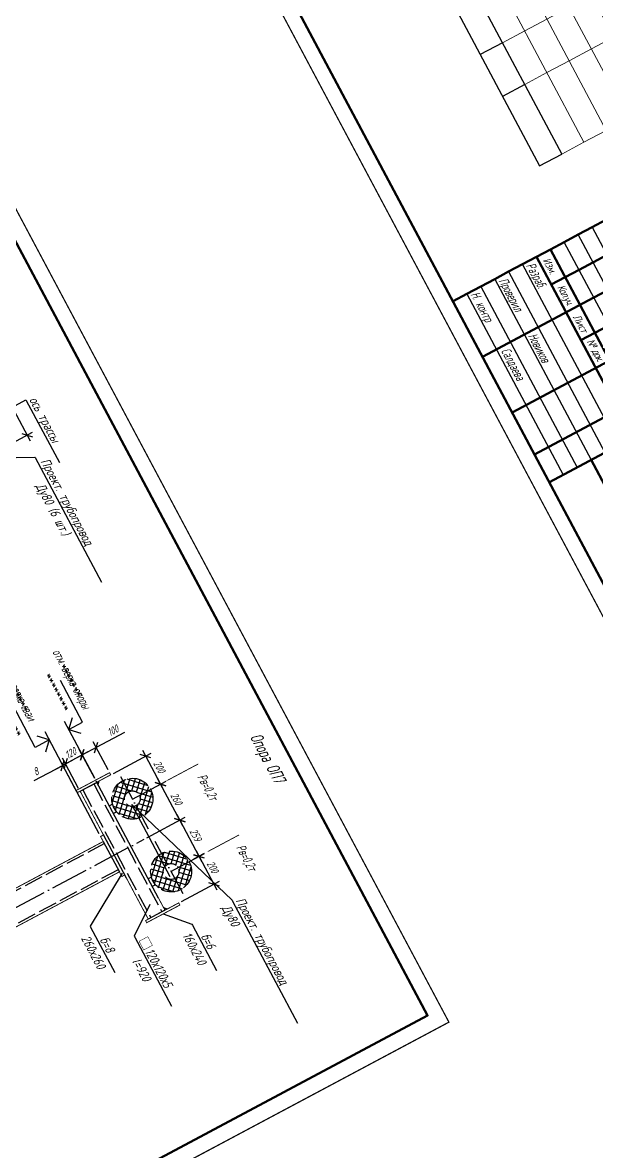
# Model space of a CAD drawing. Extents: x 5370511 to 5386565, y 1010429 to 1053793.
# Drawn here: x 5378753.9 to 5378936.1, y 1041152.3 to 1041510.4 of the extents above; entities that cross this region are included whole.
import ezdxf
from ezdxf import colors
from ezdxf.entities.mleader import LeaderData, LeaderLine
from ezdxf.enums import TextEntityAlignment as Align
from ezdxf.math import Vec2, Vec3

# ---------------------------------------------------------------- set-up
doc = ezdxf.new("R2010")
doc.units = 0
doc.header["$PDMODE"] = 32
doc.header["$PDSIZE"] = 0.3
doc.linetypes.add('ACAD_ISO02W100', pattern=[15, 12, -3])
doc.linetypes.add('ACAD_ISO04W100', pattern=[30, 24, -3, 0, -3])
doc.layers.get('0').update_dxf_attribs({"linetype": 'CONTINUOUS'})
doc.layers.get('DEFPOINTS').update_dxf_attribs({"linetype": 'CONTINUOUS'})
doc.layers.add('Строения', color=7, linetype='CONTINUOUS')
doc.styles.add('ГОСТ_НИПИ', font='gost_nipi.shx', dxfattribs={"oblique": 15})
doc.styles.add('ГОСТ_НИПИ_разм', font='gost_nipi.shx', dxfattribs={"width": 0.8, "oblique": 15, "height": 2.5})
doc.linetypes.add('Сварка1', pattern='A,2,[34,ESKDSHAPES.SHX,S=2,R=0,X=0,Y=0],0.1', length=2.1)
doc.linetypes.add('Сварка3', pattern='A,2,[33,ESKDSHAPES.SHX,S=2,R=0,X=0,Y=0],2', length=4)
doc.dimstyles.new('Лист М20', dxfattribs={"dimtxt": 2.5, "dimasz": 2.5, "dimexe": 2, "dimexo": 1, "dimgap": 1, "dimtad": 1, "dimdec": 0, "dimlfac": 20, "dimzin": 0, "dimdsep": 46, "dimtxsty": 'ГОСТ_НИПИ_разм', "dimblk": 'OBLIQUE', "dimcen": 0.09, "dimdle": 2, "dimaunit": 1, "dimadec": 0, "dimazin": 0, "dimtfac": 1, "dimtdec": 0, "dimtofl": 0, "dimtmove": 1, "dimatfit": 3, "dimldrblk": 'NONE', "dimfxl": 1, "dimtolj": 1, "dimtzin": 0, "dimarcsym": 0})

# ---------------------------------------------------------------- blocks, each defined once
blk = doc.blocks.new('*U427')
at = {"lineweight": 50}
for p, q in [((-190, 55), (-190, 60)), ((-180, 45), (-180, 60)), ((-170, 45), (-170, 60)), ((-190, 50), (-190, 55)), ((-190, 45), (-190, 50)), ((-190, 40), (-190, 45)), ((-180, 45), (-180, 35)), ((-170, 45), (-170, 5)), ((-160, 45), (-160, 35)), ((-150, 45), (-150, 5)), ((-135, 45), (-135, 5)), ((-125, 45), (-125, 5)), ((-190, 35), (-190, 40)), ((-190, 40), (-125, 40)), ((-125, 35), (-190, 35)), ((-190, 30), (-190, 35)), ((-190, 25), (-190, 30)), ((-190, 20), (-190, 25)), ((-190, 20), (-190, 15)), ((-5, 20), (-125, 20)), ((-190, 15), (-190, 10)), ((-190, 10), (-190, 5))]:
    blk.add_line(p, q, dxfattribs=at)
at = {"lineweight": 25}
for p, q in [((-190, 55), (-125, 55)), ((-125, 50), (-190, 50)), ((-125, 45), (-190, 45)), ((-125, 30), (-190, 30)), ((-190, 25), (-125, 25)), ((-190, 20), (-125, 20)), ((-190, 15), (-125, 15)), ((-190, 10), (-125, 10))]:
    blk.add_line(p, q, dxfattribs=at)
at = {"lineweight": 50, "const_width": 0.4}
blk.add_lwpolyline([(-420, 297), (0, 297), (0, 0), (-420, 0)], close=True, dxfattribs=at)
at = {"lineweight": 50}
blk.add_lwpolyline([(-400, 5), (-5, 5), (-5, 292), (-400, 292)], close=True, dxfattribs=at)
at = {"char_height": 2.5, "attachment_point": 5, "style": 'ГОСТ_НИПИ'}
for s, insert in [('Изм.', (-185.51, 37.4)), ('{\\T0.8;Кол.уч.}', (-175, 37.15)), ('Лист', (-164.75, 37.4)), ('{\\T0.8;№ док.}', (-155.08, 37.42))]:
    blk.add_mtext_dynamic_manual_height_columns(s, width=10, gutter_width=12.5, heights=[0], dxfattribs=dict(at, insert=insert))
at = {"style": 'ГОСТ_НИПИ', "oblique": 15}
blk.add_attdef('СКВОЗНАЯ_НУМЕРАЦИЯ', text='', height=3, dxfattribs=at).set_placement((-10, 288.5), align=Align.MIDDLE_CENTER)
at = {"style": 'ГОСТ_НИПИ', "oblique": 15, "width": 0.8}
for tag, p in [('ДАТА_СОГЛ_1', (-406.75, 146)), ('ДАТА_СОГЛ_2', (-401.75, 146)), ('ФАМИЛИЯ_СОГЛ_1', (-406.75, 111)), ('ФАМИЛИЯ_СОГЛ_2', (-401.75, 111)), ('ХАРАКТЕР_РАБОТЫ_СОГЛ_1', (-406.75, 91)), ('ХАРАКТЕР_РАБОТЫ_СОГЛ_2', (-401.75, 91))]:
    blk.add_attdef(tag, p, '', height=3, rotation=90, dxfattribs=at)
at = {"style": 'ГОСТ_НИПИ', "oblique": 15}
for tag, width, p in [('ОБОЗНАЧЕНИЕ_ДОКУМЕНТА', 0.8, (-65, 55)), ('НАИМЕНОВАНИЕ_ПРОЕКТА', 0.8, (-65, 42.5)), ('НАИМЕНОВАНИЕ_ОБЪЕКТА', 0.8, (-90, 27.5)), ('СТАДИЯ', 0.8, (-47.5, 25)), ('ЛИСТ', 0.8, (-32.5, 25)), ('ЛИСТОВ', 0.8, (-15, 25)), ('НАИМЕНОВАНИЕ_ЧЕРТЕЖА', 0.8, (-90, 12.5)), ('ПРЕДПРИЯТИЕ', 0.7, (-30.48, 12.55))]:
    blk.add_attdef(tag, text='', height=3, dxfattribs=dict(at, width=width)).set_placement(p, align=Align.MIDDLE_CENTER)
at = {"style": 'ГОСТ_НИПИ', "oblique": 15, "width": 0.8}
blk.add_attdef('РАЗРАБ', text='', height=3, dxfattribs=at).set_placement((-189.18, 32.18), align=Align.MIDDLE_LEFT)
for tag, p in [('ФАМИЛИЯ_5', (-169, 31)), ('ДАТА_1', (-134, 31)), ('ХАРАКТЕР_РАБОТЫ_1', (-189, 26)), ('ФАМИЛИЯ_1', (-169, 26)), ('ДАТА_2', (-134, 26)), ('ХАРАКТЕР_РАБОТЫ_2', (-189, 20.72)), ('ФАМИЛИЯ_2', (-169.15, 20.71)), ('ДАТА_3', (-134, 20.72)), ('ХАРАКТЕР_РАБОТЫ_3', (-189, 16)), ('ФАМИЛИЯ_3', (-169.01, 15.99)), ('ДАТА_4', (-134, 16)), ('ФАМИЛИЯ_6', (-169, 11)), ('ДАТА_5', (-134, 11)), ('ХАРАКТЕР_РАБОТЫ_4', (-189, 6)), ('ФАМИЛИЯ_4', (-169, 6)), ('ДАТА_6', (-134, 6))]:
    blk.add_attdef(tag, p, '', height=3, dxfattribs=at)
at = {"style": 'ГОСТ_НИПИ', "oblique": 15, "width": 0.8, "flags": 8}
blk.add_attdef('НКОНТР', text='', height=3, dxfattribs=at).set_placement((-189.36, 12.34), align=Align.MIDDLE_LEFT)
at = {"style": 'ГОСТ_НИПИ', "oblique": 15, "width": 0.8}
blk.add_attdef('ФОРМАТ', text='', height=3, dxfattribs=at).set_placement((-38.94, 0.42), align=Align.BOTTOM_CENTER)
blk = doc.blocks.new('_Oblique')
at = {"color": 0, "linetype": 'ByBlock', "lineweight": -2}
blk.add_line((-0.5, -0.5), (0.5, 0.5), dxfattribs=at)
blk = doc.blocks.new('*D886')
at = {"color": 0, "lineweight": -2, "transparency": 16777216}
for p, q in [((5378648.66, 1041492.61), (5378686.59, 1041512.82)), ((5378683.88, 1041513.65), (5378756.31, 1041377.72)), ((5378722.69, 1041362.08), (5378757.13, 1041380.43))]:
    blk.add_line(p, q, dxfattribs=at)
at = {"layer": 'DEFPOINTS', "color": 0, "lineweight": 15, "transparency": 16777216}
for p in [(5378647.77, 1041492.14), (5378755.36, 1041379.49), (5378721.81, 1041361.61)]:
    blk.add_point(p, dxfattribs=at)
at = {"color": 0, "lineweight": -2, "transparency": 16777216, "xscale": 2.5, "yscale": 2.5, "zscale": 2.5}
for p, rotation in [((5378684.82, 1041511.88), 118.0491553040555), ((5378755.36, 1041379.49), 298.0491553040555)]:
    blk.add_blockref('_Oblique', p, dxfattribs=dict(at, rotation=rotation))
at = {"color": 0, "transparency": 16777216, "insert": (5378717.16, 1041455.17), "char_height": 2.5, "attachment_point": 5, "rotation": 298.0492, "style": 'ГОСТ_НИПИ_разм'}
blk.add_mtext('\\A1;3000', dxfattribs=at)
blk = doc.blocks.new('_None')
blk = doc.blocks.new('*D897')
at = {"color": 0, "lineweight": -2, "transparency": 16777216}
for p, q in [((5378788.77, 1041264.1), (5378799.47, 1041269.8)), ((5378804.75, 1041255.64), (5378796.76, 1041270.63)), ((5378793.38, 1041251.85), (5378805.58, 1041258.34))]:
    blk.add_line(p, q, dxfattribs=at)
at = {"layer": 'DEFPOINTS', "color": 0, "lineweight": 15, "transparency": 16777216}
for p in [(5378797.7, 1041268.86), (5378787.89, 1041263.63), (5378792.5, 1041251.38)]:
    blk.add_point(p, dxfattribs=at)
at = {"color": 0, "lineweight": -2, "transparency": 16777216, "xscale": 2.5, "yscale": 2.5, "zscale": 2.5}
for p, rotation in [((5378797.7, 1041268.86), 118.0491553040555), ((5378803.81, 1041257.4), 298.0491553040555)]:
    blk.add_blockref('_Oblique', p, dxfattribs=dict(at, rotation=rotation))
at = {"color": 0, "transparency": 16777216, "insert": (5378802.74, 1041264.19), "char_height": 2.5, "attachment_point": 5, "rotation": 298.0492, "style": 'ГОСТ_НИПИ_разм'}
blk.add_mtext('\\A1;260', dxfattribs=at)
blk = doc.blocks.new('*D898')
at = {"color": 0, "lineweight": -2, "transparency": 16777216}
for p, q in [((5378793.38, 1041251.85), (5378805.58, 1041258.34)), ((5378802.87, 1041259.17), (5378810.85, 1041244.19)), ((5378811.57, 1041246.84), (5378808.15, 1041245.01))]:
    blk.add_line(p, q, dxfattribs=at)
at = {"layer": 'DEFPOINTS', "color": 0, "lineweight": 15, "transparency": 16777216}
for p in [(5378792.5, 1041251.38), (5378812.45, 1041247.31), (5378809.91, 1041245.95)]:
    blk.add_point(p, dxfattribs=at)
at = {"color": 0, "lineweight": -2, "transparency": 16777216, "xscale": 2.5, "yscale": 2.5, "zscale": 2.5}
for p, rotation in [((5378803.81, 1041257.4), 118.0491553040555), ((5378809.91, 1041245.95), 298.0491553040555)]:
    blk.add_blockref('_Oblique', p, dxfattribs=dict(at, rotation=rotation))
at = {"color": 0, "transparency": 16777216, "insert": (5378808.85, 1041252.74), "char_height": 2.5, "attachment_point": 5, "rotation": 298.0492, "style": 'ГОСТ_НИПИ_разм'}
blk.add_mtext('\\A1;259', dxfattribs=at)
blk = doc.blocks.new('*D899')
at = {"color": 0, "lineweight": -2, "transparency": 16777216}
for p, q in [((5378798.65, 1041267.1), (5378792.05, 1041279.47)), ((5378782.78, 1041272.26), (5378794.76, 1041278.64)), ((5378788.77, 1041264.1), (5378799.47, 1041269.8))]:
    blk.add_line(p, q, dxfattribs=at)
at = {"layer": 'DEFPOINTS', "color": 0, "lineweight": 15, "transparency": 16777216}
for p in [(5378792.99, 1041277.7), (5378781.9, 1041271.79), (5378787.89, 1041263.63)]:
    blk.add_point(p, dxfattribs=at)
at = {"color": 0, "lineweight": -2, "transparency": 16777216, "xscale": 2.5, "yscale": 2.5, "zscale": 2.5}
for p, rotation in [((5378792.99, 1041277.7), 118.0491553040555), ((5378797.7, 1041268.86), 298.0491553040555)]:
    blk.add_blockref('_Oblique', p, dxfattribs=dict(at, rotation=rotation))
at = {"color": 0, "transparency": 16777216, "insert": (5378797.34, 1041274.34), "char_height": 2.5, "attachment_point": 5, "rotation": 298.0492, "style": 'ГОСТ_НИПИ_разм'}
blk.add_mtext('\\A1;200', dxfattribs=at)
blk = doc.blocks.new('*D900')
at = {"color": 0, "lineweight": -2, "transparency": 16777216}
for p, q in [((5378801, 1041241.15), (5378811.7, 1041246.85)), ((5378808.99, 1041247.67), (5378815.57, 1041235.34)), ((5378804.37, 1041231.64), (5378816.39, 1041238.05))]:
    blk.add_line(p, q, dxfattribs=at)
at = {"layer": 'DEFPOINTS', "color": 0, "lineweight": 15, "transparency": 16777216}
for p in [(5378800.12, 1041240.68), (5378814.63, 1041237.11), (5378803.49, 1041231.17)]:
    blk.add_point(p, dxfattribs=at)
at = {"color": 0, "lineweight": -2, "transparency": 16777216, "xscale": 2.5, "yscale": 2.5, "zscale": 2.5}
for p, rotation in [((5378809.93, 1041245.91), 118.0491553040555), ((5378814.63, 1041237.11), 298.0491553040555)]:
    blk.add_blockref('_Oblique', p, dxfattribs=dict(at, rotation=rotation))
at = {"color": 0, "transparency": 16777216, "insert": (5378814.27, 1041242.57), "char_height": 2.5, "attachment_point": 5, "rotation": 298.0492, "style": 'ГОСТ_НИПИ_разм'}
blk.add_mtext('\\A1;200', dxfattribs=at)
blk = doc.blocks.new('*U881')
at = {"ltscale": 100}
for p, q in [((3, 0), (-17.41, 0)), ((0, 0), (-2.83, -2.83)), ((0, 0), (0, -5)), ((0, 0), (2.83, -2.83))]:
    blk.add_line(p, q, dxfattribs=at)
at = {"color": 1, "ltscale": 0.35, "insert": (11.28, -0.1), "char_height": 3, "attachment_point": 1, "style": 'ГОСТ_НИПИ', "bg_fill": 3, "box_fill_scale": 1.5, "bg_fill_color": 256, "bg_fill_transparency": 0}
blk.add_mtext_dynamic_manual_height_columns('{\\C255;\\c16777215;*******}', width=12.6457, gutter_width=12.5, heights=[0], dxfattribs=at)
at = {"color": 1, "ltscale": 0.35, "insert": (5.31, -5.74), "char_height": 3, "attachment_point": 1, "style": 'ГОСТ_НИПИ'}
blk.add_mtext_dynamic_manual_height_columns('{\\C255;\\c16777215;********}', width=16.2559, gutter_width=12.5, heights=[3.52], dxfattribs=at)
at = {"ltscale": 100}
blk.add_line((0, -5), (15, -5), dxfattribs=at)
at = {"style": 'ГОСТ_НИПИ', "oblique": 15, "width": 0.8}
blk.add_attdef('УРОВЕНЬ', text='', height=3, rotation=360, dxfattribs=at).set_placement((17.68, -2.02, -1), align=Align.MIDDLE)
blk.add_attdef('СУФФИКС', (5.39, -8.92), '', height=3, dxfattribs=at)
blk = doc.blocks.new('*U882')
at = {"ltscale": 100}
for p, q in [((0, 0), (0, 5)), ((3, 0), (-17.41, 0)), ((0, 0), (-2.83, 2.83)), ((0, 0), (2.83, 2.83))]:
    blk.add_line(p, q, dxfattribs=at)
at = {"color": 1, "ltscale": 0.35, "insert": (7.35, 9.9), "char_height": 3, "attachment_point": 1, "style": 'ГОСТ_НИПИ', "bg_fill": 3, "box_fill_scale": 1.5, "bg_fill_color": 256, "bg_fill_transparency": 0}
blk.add_mtext_dynamic_manual_height_columns('{\\C255;\\c16777215;*******}', width=12.6457, gutter_width=12.5, heights=[0], dxfattribs=at)
at = {"color": 1, "ltscale": 0.35, "insert": (5.31, 4.26), "char_height": 3, "attachment_point": 1, "style": 'ГОСТ_НИПИ'}
blk.add_mtext_dynamic_manual_height_columns('{\\C255;\\c16777215;********}', width=16.2559, gutter_width=12.5, heights=[3.52], dxfattribs=at)
at = {"ltscale": 100}
blk.add_line((0, 5), (15, 5), dxfattribs=at)
at = {"style": 'ГОСТ_НИПИ', "oblique": 15, "width": 0.8}
blk.add_attdef('УРОВЕНЬ', text='', height=3, rotation=360, dxfattribs=at).set_placement((13.75, 7.98, -1), align=Align.MIDDLE)
blk.add_attdef('СУФФИКС', (5.39, 1.08), '', height=3, dxfattribs=at)
blk = doc.blocks.new('*D901')
at = {"color": 0, "lineweight": -2, "transparency": 16777216}
for p, q in [((5378786.3, 1041285.27), (5378777.28, 1041280.46)), ((5378779.05, 1041281.4), (5378771.1, 1041277.17)), ((5378776.83, 1041270.68), (5378771.93, 1041279.87)), ((5378781.07, 1041273.35), (5378776.34, 1041282.23))]:
    blk.add_line(p, q, dxfattribs=at)
at = {"layer": 'DEFPOINTS', "color": 0, "lineweight": 15, "transparency": 16777216}
for p in [(5378772.87, 1041278.11), (5378781.54, 1041272.47), (5378777.3, 1041269.8)]:
    blk.add_point(p, dxfattribs=at)
at = {"color": 0, "lineweight": -2, "transparency": 16777216, "xscale": 2.5, "yscale": 2.5, "zscale": 2.5}
for p, rotation in [((5378772.87, 1041278.11), 208.0491553099422), ((5378777.28, 1041280.46), 28.04915530994217)]:
    blk.add_blockref('_Oblique', p, dxfattribs=dict(at, rotation=rotation))
at = {"color": 0, "transparency": 16777216, "insert": (5378782.56, 1041285.82), "char_height": 2.5, "attachment_point": 5, "rotation": 28.0492, "style": 'ГОСТ_НИПИ_разм'}
blk.add_mtext('\\A1;100', dxfattribs=at)
blk = doc.blocks.new('*D902')
at = {"color": 0, "lineweight": -2, "transparency": 16777216}
for p, q in [((5378774.63, 1041279.05), (5378765.81, 1041274.35)), ((5378776.83, 1041270.68), (5378771.93, 1041279.87)), ((5378771.72, 1041267.5), (5378766.63, 1041277.05))]:
    blk.add_line(p, q, dxfattribs=at)
at = {"layer": 'DEFPOINTS', "color": 0, "lineweight": 15, "transparency": 16777216}
for p in [(5378767.57, 1041275.29), (5378777.3, 1041269.8), (5378772.19, 1041266.62)]:
    blk.add_point(p, dxfattribs=at)
at = {"color": 0, "lineweight": -2, "transparency": 16777216, "xscale": 2.5, "yscale": 2.5, "zscale": 2.5}
for p, rotation in [((5378772.87, 1041278.11), 28.04915530994217), ((5378767.57, 1041275.29), 208.0491553099422)]:
    blk.add_blockref('_Oblique', p, dxfattribs=dict(at, rotation=rotation))
at = {"color": 0, "transparency": 16777216, "insert": (5378769.16, 1041278.68), "char_height": 2.5, "attachment_point": 5, "rotation": 28.0492, "style": 'ГОСТ_НИПИ_разм'}
blk.add_mtext('\\A1;120', dxfattribs=at)
blk = doc.blocks.new('*D903')
at = {"color": 0, "lineweight": -2, "transparency": 16777216}
for p, q in [((5378778.22, 1041253.12), (5378765.72, 1041276.57)), ((5378771.72, 1041267.5), (5378766.63, 1041277.05)), ((5378767.57, 1041275.29), (5378766.66, 1041274.8)), ((5378767.57, 1041275.29), (5378769.78, 1041276.46)), ((5378757.6, 1041269.97), (5378766.66, 1041274.8)), ((5378766.66, 1041274.8), (5378764.46, 1041273.63))]:
    blk.add_line(p, q, dxfattribs=at)
at = {"layer": 'DEFPOINTS', "color": 0, "lineweight": 15, "transparency": 16777216}
for p in [(5378766.66, 1041274.8), (5378772.19, 1041266.62), (5378778.69, 1041252.24)]:
    blk.add_point(p, dxfattribs=at)
at = {"color": 0, "lineweight": -2, "transparency": 16777216, "xscale": 2.5, "yscale": 2.5, "zscale": 2.5}
for p, rotation in [((5378766.66, 1041274.8), 28.04915530994217), ((5378767.57, 1041275.29), 208.0491553099422)]:
    blk.add_blockref('_Oblique', p, dxfattribs=dict(at, rotation=rotation))
at = {"color": 0, "transparency": 16777216, "insert": (5378758.12, 1041272.8), "char_height": 2.5, "attachment_point": 5, "rotation": 28.0492, "style": 'ГОСТ_НИПИ_разм'}
blk.add_mtext('\\A1;8', dxfattribs=at)
blk = doc.blocks.new('*U805')
at = {"lineweight": 30}
for p, q in [((0, 0), (185, 0)), ((0, -30), (0, 0)), ((40, -30), (40, 0)), ((70, -30), (70, 0)), ((100, -30), (100, 0)), ((160, -8), (160, 0)), ((185, 0), (185, -10)), ((160, -8), (100, -8)), ((115, -30), (115, -8)), ((130, -30), (130, -8)), ((145, -30), (145, -8)), ((160, -30), (160, -8)), ((185, -10), (185, -30)), ((40, -30), (0, -30)), ((70, -30), (40, -30)), ((100, -30), (70, -30)), ((115, -30), (100, -30)), ((130, -30), (115, -30)), ((145, -30), (130, -30)), ((160, -30), (145, -30)), ((160, -30), (185, -30)), ((185, -30), (185, -30)), ((185, -30), (185, -30)), ((0, -78), (0, -86)), ((0, -78), (185, -78)), ((40, -78), (40, -86)), ((70, -86), (70, -78)), ((100, -78), (100, -86)), ((115, -78), (115, -86)), ((130, -78), (130, -86)), ((145, -78), (145, -86)), ((160, -78), (160, -86)), ((185, -86), (185, -78)), ((0, -86), (185, -86)), ((40, -86), (70, -86))]:
    blk.add_line(p, q, dxfattribs=at)
at = {"lineweight": 20}
for p, q in [((0, -30), (0, -38)), ((40, -30), (40, -38)), ((70, -30), (70, -38)), ((100, -30), (100, -38)), ((115, -30), (115, -38)), ((130, -30), (130, -38)), ((145, -30), (145, -38)), ((160, -30), (160, -38)), ((185, -30), (185, -38)), ((0, -38), (0, -46)), ((40, -38), (40, -46)), ((70, -38), (70, -46)), ((70, -38), (185, -38)), ((100, -38), (100, -46)), ((115, -38), (115, -46)), ((130, -38), (130, -46)), ((145, -38), (145, -46)), ((160, -38), (160, -46)), ((185, -38), (185, -46)), ((0, -46), (0, -54)), ((0, -46), (0, -54)), ((40, -46), (40, -54)), ((40, -46), (40, -54)), ((70, -46), (70, -54)), ((70, -46), (185, -46)), ((70, -46), (70, -54)), ((70, -46), (185, -46)), ((100, -46), (100, -54)), ((100, -46), (100, -54)), ((115, -46), (115, -54)), ((115, -46), (115, -54)), ((130, -46), (130, -54)), ((130, -46), (130, -54)), ((145, -46), (145, -54)), ((145, -46), (145, -54)), ((160, -46), (160, -54)), ((160, -46), (160, -54)), ((185, -46), (185, -54)), ((185, -46), (185, -54)), ((0, -54), (0, -62)), ((40, -54), (40, -62)), ((70, -54), (185, -54)), ((70, -54), (70, -62)), ((70, -54), (185, -54)), ((100, -54), (100, -62)), ((115, -54), (115, -62)), ((130, -54), (130, -62)), ((145, -54), (145, -62)), ((160, -54), (160, -62)), ((185, -54), (185, -62)), ((0, -62), (0, -70)), ((40, -62), (40, -70)), ((70, -62), (185, -62)), ((70, -62), (70, -70)), ((70, -62), (185, -62)), ((100, -62), (100, -70)), ((115, -62), (115, -70)), ((130, -62), (130, -70)), ((145, -62), (145, -70)), ((160, -62), (160, -70)), ((185, -62), (185, -70)), ((0, -70), (0, -78)), ((40, -70), (40, -78)), ((70, -70), (185, -70)), ((70, -70), (70, -78)), ((70, -70), (185, -70)), ((100, -70), (100, -78)), ((115, -70), (115, -78)), ((130, -70), (130, -78)), ((145, -70), (145, -78)), ((160, -70), (160, -78)), ((185, -70), (185, -78)), ((0, -78), (0, -86)), ((40, -78), (40, -86)), ((70, -78), (185, -78)), ((70, -78), (70, -86)), ((70, -78), (185, -78)), ((100, -78), (100, -86)), ((115, -78), (115, -86)), ((130, -78), (130, -86)), ((145, -78), (145, -86)), ((160, -78), (160, -86)), ((185, -78), (185, -86)), ((70, -86), (185, -86))]:
    blk.add_line(p, q, dxfattribs=at)
at = {"lineweight": 20, "style": 'ГОСТ_НИПИ'}
for s, insert, char_height, width, attachment_point in [('{\\W0.8;Техническая спецификация стали}', (92.5, 2.1), 3, 185, 8), ('{\\W0.8;Масса металла по элементам конструкций, кг}', (130, -4), 2.5, 60, 5), ('{\\W0.8;Наименование\\Pпрофиля\\PГОСТ, ТУ}', (20, -15), 2.5, 40, 5), ('{\\W0.8;Наименование или марка \\Pметалла\\PГОСТ, ТУ}', (55, -15), 2.5, 30, 5), ('{\\W0.8;Номер \\Pили размеры\\Pпрофиля,\\Pмм}', (85, -15), 2.5, 30, 5), ('{\\W0.8;Общая \\Pмасса,\\Pкг}', (172.5, -15), 2.5, 25, 5), ('           Итого:', (20, -82), 2.5, 40, 5)]:
    blk.add_mtext(s, dxfattribs=dict(at, insert=insert, char_height=char_height, width=width, attachment_point=attachment_point))

msp = doc.modelspace()

# ---------------------------------------------------------------- hatches: boundary and pattern name
h = msp.add_hatch()
h.set_pattern_fill('ANSI37', color=253, scale=0.5, angle=-61.95084)
h.set_pattern_definition([(343.049155, (5380392.9884, 1043798.5122), (0.4628375, 1.5185314), []), (73.049155, (5380392.9884, 1043798.5122), (-1.5185314, 0.4628375), [])])
h.paths.add_polyline_path([(5378804.136, 1041235.377, -1), (5378798.023, 1041246.85, -1)])
h.paths.add_polyline_path([(5378799.903, 1041243.32, 1), (5378802.255, 1041238.907, 1)], flags=16)

# ---------------------------------------------------------------- linework, layer by layer
at = {"ltscale": 0.5}
msp.add_line((5378777.488, 1041269.441), (5378777.505, 1041269.408), dxfattribs=at)
at = {"linetype": 'ACAD_ISO04W100', "ltscale": 0.5}
msp.add_line((5378736.9, 1041221.754), (5378792.5, 1041251.378), dxfattribs=at)
at = {"linetype": 'Сварка3', "ltscale": 0.5}
for p, q in [((5378779.534, 1041250.645), (5378784.659, 1041241.025)), ((5378786.906, 1041239.005), (5378779.597, 1041252.723))]:
    msp.add_line(p, q, dxfattribs=at)
at = {"linetype": 'ACAD_ISO04W100', "ltscale": 0.35}
msp.add_line((5378795.936, 1041250.773), (5378804.788, 1041234.172), dxfattribs=at)
at = {"linetype": 'ACAD_ISO02W100', "ltscale": 0.5}
for p, q in [((5378779.887, 1041249.982), (5378738.438, 1041227.893)), ((5378784.306, 1041241.689), (5378742.853, 1041219.607))]:
    msp.add_line(p, q, dxfattribs=at)
at = {"linetype": 'Сварка1', "ltscale": 0.5}
msp.add_line((5378799.118, 1041228.844), (5378793.823, 1041226.022), dxfattribs=at)
at = {"ltscale": 0.35}
for points in [[(5378799.47, 1041269.803, 0, 2.256, 0), (5378804.907, 1041272.7, 0.275, 0.275, 0), (5378809.69, 1041275.249, 0.275, 0.275, 0)], [(5378812.452, 1041247.307, 0, 2.256, 0), (5378817.889, 1041250.204, 0.275, 0.275, 0), (5378822.672, 1041252.753, 0.275, 0.275, 0)]]:
    msp.add_lwpolyline(points, format="xyseb", dxfattribs=at)
at = {"ltscale": 0.5, "const_width": 0.3}
for points in [[(5378771.343, 1041266.167), (5378770.981, 1041266.846), (5378781.538, 1041272.471), (5378781.901, 1041271.792)], [(5378772.193, 1041266.619), (5378793.823, 1041226.022), (5378799.118, 1041228.844), (5378777.488, 1041269.441)], [(5378792.974, 1041225.57), (5378793.336, 1041224.89), (5378803.853, 1041230.494), (5378803.491, 1041231.173)]]:
    msp.add_lwpolyline(points, close=True, dxfattribs=at)
at = {"linetype": 'ACAD_ISO02W100', "ltscale": 0.5}
for points in [[(5378776.523, 1041268.926), (5378798.153, 1041228.329)], [(5378773.013, 1041267.056), (5378794.644, 1041226.459)]]:
    msp.add_lwpolyline(points, dxfattribs=at)
at = {"ltscale": 0.5}
for points, const_width in [([(5378777.878, 1041268.803), (5378778.146, 1041269.807)], 0.5), ([(5378779.534, 1041250.645), (5378738.083, 1041228.56)], 0.3), ([(5378779.597, 1041252.723), (5378778.685, 1041252.237), (5378785.446, 1041239.549), (5378786.357, 1041240.034)], 0.3), ([(5378784.659, 1041241.025), (5378743.208, 1041218.94)], 0.3), ([(5378798.729, 1041229.574), (5378799.79, 1041229.185)], 0.5)]:
    msp.add_lwpolyline(points, dxfattribs=dict(at, const_width=const_width))
at = {"color": 253}
for points in [[(5378782.51, 1041262.457), (5378781.496, 1041261.917)], [(5378783.81, 1041260.018), (5378782.796, 1041259.478)], [(5378794.824, 1041239.346), (5378793.81, 1041238.806)], [(5378796.123, 1041236.907), (5378795.11, 1041236.367)]]:
    msp.add_lwpolyline(points, dxfattribs=at)
at = {"color": 253, "linetype": 'ACAD_ISO02W100', "ltscale": 0.5}
for centre, radius in [((5378788.773, 1041264.21), 2.5), ((5378801.071, 1041241.128), 6.5), ((5378801.071, 1041241.128), 2.5)]:
    msp.add_circle(centre, radius, dxfattribs=at)
at = {"layer": 'Строения'}
msp.add_line((5378797.078, 1041232.674), (5378777.296, 1041269.8), dxfattribs=at)

# ---------------------------------------------------------------- block references
ref = msp.add_blockref('*U427', (5378975.472, 1041251.954), dxfattribs=dict(rotation=298.0491553101125))
ref.add_attrib('ХАРАКТЕР_РАБОТЫ_2', 'Проверил', (5378904.882, 1041428.496), dxfattribs={"height": 3, "rotation": 298.04916, "style": 'ГОСТ_НИПИ', "oblique": 15, "width": 0.8})
ref.add_attrib('ФАМИЛИЯ_2', 'Новиков', (5378914.215, 1041410.976), dxfattribs={"height": 3, "rotation": 298.04916, "style": 'ГОСТ_НИПИ', "oblique": 15, "width": 0.8})
ref.add_attrib('ФАМИЛИЯ_6', 'Салдаева', (5378905.711, 1041406.276), dxfattribs={"height": 3, "rotation": 298.04916, "style": 'ГОСТ_НИПИ', "oblique": 15, "width": 0.8})
ref.add_attrib('НКОНТР', 'Н. контр', dxfattribs={"height": 3, "rotation": 298.04916, "style": 'ГОСТ_НИПИ', "oblique": 15, "width": 0.8}).set_placement((5378897.319, 1041424.876), align=Align.MIDDLE_LEFT)
ref.add_attrib('РАЗРАБ', 'Разраб.', dxfattribs={"height": 3, "rotation": 298.04916, "style": 'ГОСТ_НИПИ', "oblique": 15, "width": 0.8}).set_placement((5378914.914, 1041434.046), align=Align.MIDDLE_LEFT)
at = {"rotation": 298.0491553101125}
for name, p in [('*U805', (5378906.882, 1041668.643)), ('*U427', (5378627.121, 1041053.685))]:
    msp.add_blockref(name, p, dxfattribs=at)

# ---------------------------------------------------------------- texts
at = {"ltscale": 0.35, "style": 'ГОСТ_НИПИ', "oblique": 15, "width": 0.8}
msp.add_text('Опора ОП7', height=4, rotation=298.04916, dxfattribs=at).set_placement((5378824.895, 1041283.185), align=Align.BOTTOM_LEFT)
at = {"linetype": 'Continuous', "ltscale": 0.35, "style": 'ГОСТ_НИПИ', "oblique": 15, "width": 0.8}
for p in [(5378809.276, 1041271.157), (5378821.573, 1041248.78)]:
    msp.add_text('Рв=0,2т', height=3, rotation=298.04916, dxfattribs=at).set_placement(p)

# ---------------------------------------------------------------- dimensions: what is measured, and where the dimension line sits
dim = msp.add_linear_dim(base=(5378755.365, 1041379.486), p1=(5378647.775, 1041492.141), p2=(5378721.806, 1041361.605), angle=298.04916, dimstyle='Лист М20')
dim.commit()
dim.dimension.update_dxf_attribs({"geometry": '*D886', "text_midpoint": (5378715.174, 1041454.109), "dimtype": 160})
for base, p1, p2, picture, middle in [((5378792.995, 1041277.703), (5378787.892, 1041263.635), (5378781.901, 1041271.792), '*D899', (5378797.336, 1041274.341)), ((5378797.705, 1041268.863), (5378792.5, 1041251.378), (5378787.892, 1041263.635), '*D897', (5378802.743, 1041264.192)), ((5378809.911, 1041245.953), (5378792.5, 1041251.378), (5378812.452, 1041247.307), '*D898', (5378808.846, 1041252.737)), ((5378814.625, 1041237.106), (5378800.122, 1041240.681), (5378803.491, 1041231.173), '*D900', (5378814.266, 1041242.566))]:
    dim = msp.add_linear_dim(base=base, p1=p1, p2=p2, angle=298.04916, dimstyle='Лист М20', override={"dimtxsty": 'ГОСТ_НИПИ_разм'})
    dim.commit()
    dim.dimension.update_dxf_attribs({"geometry": picture, "text_midpoint": middle})

# ---------------------------------------------------------------- leaders
ml = msp.add_multileader_mtext('Standard')
ml.set_content('ось трассы', color=256, style='ГОСТ_НИПИ')
ml.set_leader_properties()
ml.set_arrow_properties(name='NONE')
ml.build(insert=Vec2(0, 0))
ml.multileader.update_dxf_attribs({"text_left_attachment_type": 6, "text_right_attachment_type": 6, "dogleg_length": 0.2, "arrow_head_size": 0.2})
ctx = ml.context
ctx.base_point, ctx.char_height, ctx.arrow_head_size, ctx.landing_gap_size, ctx.plane_origin, ctx.plane_x_axis, ctx.plane_y_axis = Vec3(5378755.101, 1041390.538), 3, 0.2, 0.2, Vec3(5378721.117, 1041434.907), Vec3(0.4702289, -0.8825445), Vec3(0.8825445, 0.4702289)
ctx.left_attachment, ctx.right_attachment = 6, 6
notes = []
notes.append((ctx, [(0, (1, 1, 0), (5378755.007, 1041390.715), (0.4702289, -0.8825445), 0.2, [(0, [(5378745.992, 1041385.841)], 0, [])])]))
ctx.mtext.insert, ctx.mtext.text_direction, ctx.mtext.rotation, ctx.mtext.flow_direction = Vec3(5378758.599, 1041392.176), Vec3(0.4702289, -0.8825445), 5.2019391, 5
ml = msp.add_multileader_mtext('Standard')
ml.set_content('Проект. трубопровод \\PДу80 (6 шт.)', color=256, style='ГОСТ_НИПИ')
ml.set_leader_properties()
ml.set_arrow_properties(name='NONE')
ml.build(insert=Vec2(0, 0))
ml.multileader.update_dxf_attribs({"text_left_attachment_type": 6, "text_right_attachment_type": 6, "dogleg_length": 0.2, "arrow_head_size": 0.2})
ctx = ml.context
ctx.base_point, ctx.char_height, ctx.arrow_head_size, ctx.landing_gap_size, ctx.plane_origin, ctx.plane_x_axis, ctx.plane_y_axis = Vec3(5378757.909, 1041372.416), 3, 0.2, 0.2, Vec3(5378743.408, 1041314.546), Vec3(0.4702289, -0.8825445), Vec3(0.8825445, 0.4702289)
ctx.left_attachment, ctx.right_attachment, ctx.text_align_type = 6, 6, 1
notes.append((ctx, [(1, (1, 1, 0), (5378757.815, 1041372.593), (0.4702289, -0.8825445), 0.2, [(0, [(5378719.335, 1041371.656)], 0, [])])]))
ctx.mtext.insert, ctx.mtext.text_direction, ctx.mtext.rotation, ctx.mtext.alignment, ctx.mtext.flow_direction = Vec3(5378769.367, 1041359.114), Vec3(0.4702289, -0.8825445), 5.2019391, 2, 5
at = {"ltscale": 0.5}
ml = msp.add_multileader_mtext('Standard', dxfattribs=at)
ml.set_content('Проект. трубопровод\\PДу80', color=256, style='ГОСТ_НИПИ')
ml.set_leader_properties(color=256, linetype='ByLayer', lineweight=-1)
ml.set_arrow_properties(name='NONE')
ml.build(insert=Vec2(0, 0))
ml.multileader.update_dxf_attribs({"text_left_attachment_type": 6, "text_right_attachment_type": 6, "dogleg_length": 0.36, "arrow_head_size": 2.5})
ctx = ml.context
ctx.base_point, ctx.char_height, ctx.arrow_head_size, ctx.landing_gap_size, ctx.plane_origin, ctx.plane_x_axis, ctx.plane_y_axis = Vec3(5378820.602, 1041231.7), 3, 2.5, 0.2, Vec3(5378863.635, 1041200.62), Vec3(0.4702289, -0.8825445), Vec3(0.8825445, 0.4702289)
ctx.left_attachment, ctx.right_attachment = 6, 6
notes.append((ctx, [(1, (1, 1, 0), (5378820.433, 1041232.017), (0.4702289, -0.8825445), 0.36, [(1, [(5378800.773, 1041239.46), (5378788.575, 1041262.353)], 0, [])])]))
ctx.mtext.insert, ctx.mtext.text_direction, ctx.mtext.rotation, ctx.mtext.flow_direction = Vec3(5378824.1, 1041233.337), Vec3(0.4702289, -0.8825445), 5.2019391, 5
ml = msp.add_multileader_mtext('Standard')
ml.set_content('б=8\\P260х260', color=256, style='ГОСТ_НИПИ')
ml.set_leader_properties()
ml.set_arrow_properties(name='NONE')
ml.build(insert=Vec2(0, 0))
ml.multileader.update_dxf_attribs({"text_left_attachment_type": 6, "text_right_attachment_type": 6, "dogleg_length": 0.36})
ctx = ml.context
ctx.base_point, ctx.char_height, ctx.landing_gap_size, ctx.plane_origin, ctx.plane_x_axis, ctx.plane_y_axis = Vec3(5378775.507, 1041223.455), 3, 0.5, Vec3(5378756.831, 1041221.72), Vec3(0.4702289, -0.8825445), Vec3(0.8825445, 0.4702289)
ctx.left_attachment, ctx.right_attachment, ctx.text_align_type = 6, 6, 1
notes.append((ctx, [(0, (1, 1, 0), (5378775.337, 1041223.772), (0.4702289, -0.8825445), 0.36, [(0, [(5378785.515, 1041240.549)], 0, [])])]))
ctx.mtext.insert, ctx.mtext.text_direction, ctx.mtext.rotation, ctx.mtext.alignment, ctx.mtext.flow_direction = Vec3(5378782.139, 1041218.663), Vec3(0.4702289, -0.8825445), 5.2019391, 2, 5
ml = msp.add_multileader_mtext('Standard')
ml.set_content('{\\f@Batang|b0|i0|c204|p18;\\Q0;□}120х120х5\\Pl=920 ', color=256, style='ГОСТ_НИПИ')
ml.set_leader_properties()
ml.set_arrow_properties(name='NONE')
ml.build(insert=Vec2(0, 0))
ml.multileader.update_dxf_attribs({"text_left_attachment_type": 6, "text_right_attachment_type": 6, "dogleg_length": 0.36})
ctx = ml.context
ctx.base_point, ctx.char_height, ctx.landing_gap_size, ctx.plane_origin, ctx.plane_x_axis, ctx.plane_y_axis = Vec3(5378789.536, 1041220.321), 3, 0.5, Vec3(5378847.118, 1041076.453), Vec3(0.4702289, -0.8825445), Vec3(0.8825445, 0.4702289)
ctx.left_attachment, ctx.right_attachment, ctx.text_align_type = 6, 6, 1
notes.append((ctx, [(1, (1, 1, 0), (5378789.366, 1041220.639), (0.4702289, -0.8825445), 0.36, [(1, [(5378794.283, 1041230.628)], 0, [])])]))
ctx.mtext.insert, ctx.mtext.text_direction, ctx.mtext.rotation, ctx.mtext.alignment, ctx.mtext.flow_direction = Vec3(5378797.474, 1041213.078), Vec3(0.4702289, -0.8825445), 5.2019391, 2, 5
ml = msp.add_multileader_mtext('Standard')
ml.set_content('б=6\\P160х240', color=256, style='ГОСТ_НИПИ')
ml.set_leader_properties()
ml.set_arrow_properties(name='NONE')
ml.build(insert=Vec2(0, 0))
ml.multileader.update_dxf_attribs({"text_left_attachment_type": 6, "text_right_attachment_type": 6, "dogleg_length": 0.36})
ctx = ml.context
ctx.base_point, ctx.char_height, ctx.landing_gap_size, ctx.plane_origin, ctx.plane_x_axis, ctx.plane_y_axis = Vec3(5378807.83, 1041224.087), 3, 0.5, Vec3(5378807.029, 1041212.924), Vec3(0.4702289, -0.8825445), Vec3(0.8825445, 0.4702289)
ctx.left_attachment, ctx.right_attachment, ctx.text_align_type = 6, 6, 1
notes.append((ctx, [(0, (1, 1, 0), (5378807.661, 1041224.404), (0.4702289, -0.8825445), 0.36, [(0, [(5378798.594, 1041227.692)], 0, [])])]))
ctx.mtext.insert, ctx.mtext.text_direction, ctx.mtext.rotation, ctx.mtext.alignment, ctx.mtext.flow_direction = Vec3(5378814.198, 1041219.79), Vec3(0.4702289, -0.8825445), 5.2019391, 2, 5
for ctx, leaders in notes:
    for number, flags, end, landing, length, lines in leaders:
        leader = LeaderData()
        leader.index, (leader.has_last_leader_line, leader.has_dogleg_vector, leader.attachment_direction) = number, flags
        leader.last_leader_point, leader.dogleg_vector, leader.dogleg_length = Vec3(end), Vec3(landing), length
        for number, points, colour, breaks in lines:
            line = LeaderLine()
            line.index, line.vertices, line.color, line.breaks = number, Vec3.list(points), colors.encode_raw_color(colour), breaks
            leader.lines.append(line)
        ctx.leaders.append(leader)

# ---------------------------------------------------------------- next in the draw order: block references
at = {"layer": 'Строения'}
ref = msp.add_blockref('*U881', (5378762.374, 1041282.851), dxfattribs=dict(at, xscale=-1, rotation=298.0491553101125))
ref.add_attrib('УРОВЕНЬ', 'отм. верха сваи', dxfattribs={"layer": '0', "height": 3, "rotation": 298.04916, "style": 'ГОСТ_НИПИ', "oblique": 15, "width": 0.8}).set_placement((5378752.279, 1041297.507, -1), align=Align.MIDDLE)

# ---------------------------------------------------------------- next in the draw order: block references
ref = msp.add_blockref('*U882', (5378768.58, 1041286.158), dxfattribs=dict(at, xscale=-1, rotation=298.0491553101125))
ref.add_attrib('УРОВЕНЬ', 'отм. верха опоры', dxfattribs={"layer": '0', "height": 3, "rotation": 298.04916, "style": 'ГОСТ_НИПИ', "oblique": 15, "width": 0.8}).set_placement((5378769.158, 1041302.048, -1), align=Align.MIDDLE)

# ---------------------------------------------------------------- next in the draw order: hatches: boundary and pattern name
h = msp.add_hatch()
h.set_pattern_fill('ANSI37', color=253, scale=0.5, angle=-61.95084)
h.set_pattern_definition([(343.049155, (5380391.1075, 1043802.0424), (0.4628375, 1.5185314), []), (73.049155, (5380391.1075, 1043802.0424), (-1.5185314, 0.4628375), [])])
h.paths.add_polyline_path([(5378785.709, 1041269.961, 1), (5378791.822, 1041258.488, 1)])
h.paths.add_polyline_path([(5378789.941, 1041262.018, -1), (5378787.59, 1041266.431, -1)], flags=16)

# ---------------------------------------------------------------- next in the draw order: linework, layer by layer
at = {"linetype": 'Сварка1', "ltscale": 0.5}
msp.add_line((5378772.193, 1041266.619), (5378777.505, 1041269.408), dxfattribs=at)
at = {"linetype": 'ACAD_ISO04W100', "ltscale": 0.35}
msp.add_line((5378793.914, 1041254.568), (5378785.073, 1041271.175), dxfattribs=at)
at = {"color": 253, "linetype": 'ACAD_ISO02W100', "ltscale": 0.5}
msp.add_circle((5378788.773, 1041264.21), 6.5, dxfattribs=at)

# ---------------------------------------------------------------- next in the draw order: dimensions: what is measured, and where the dimension line sits
dim = msp.add_linear_dim(base=(5378772.869, 1041278.109), p1=(5378781.538, 1041272.471), p2=(5378777.296, 1041269.8), angle=28.04916, dimstyle='Лист М20', override={"dimtxsty": 'ГОСТ_НИПИ_разм'})
dim.commit()
dim.dimension.update_dxf_attribs({"geometry": '*D901', "text_midpoint": (5378783.47, 1041284.118), "dimtype": 160})
dim = msp.add_linear_dim(base=(5378767.574, 1041275.288), p1=(5378777.296, 1041269.8), p2=(5378772.193, 1041266.619), angle=28.04916, dimstyle='Лист М20')
dim.commit()
dim.dimension.update_dxf_attribs({"geometry": '*D902', "text_midpoint": (5378770.222, 1041276.698), "dimtype": 160})
dim = msp.add_linear_dim(base=(5378766.663, 1041274.802), p1=(5378772.193, 1041266.619), p2=(5378778.685, 1041252.237), angle=28.04916, text='8', dimstyle='Лист М20', override={"dimtxsty": 'ГОСТ_НИПИ_разм'})
dim.commit()
dim.dimension.update_dxf_attribs({"geometry": '*D903', "text_midpoint": (5378758.674, 1041271.761), "dimtype": 160})

doc.saveas('drawing.dxf')
